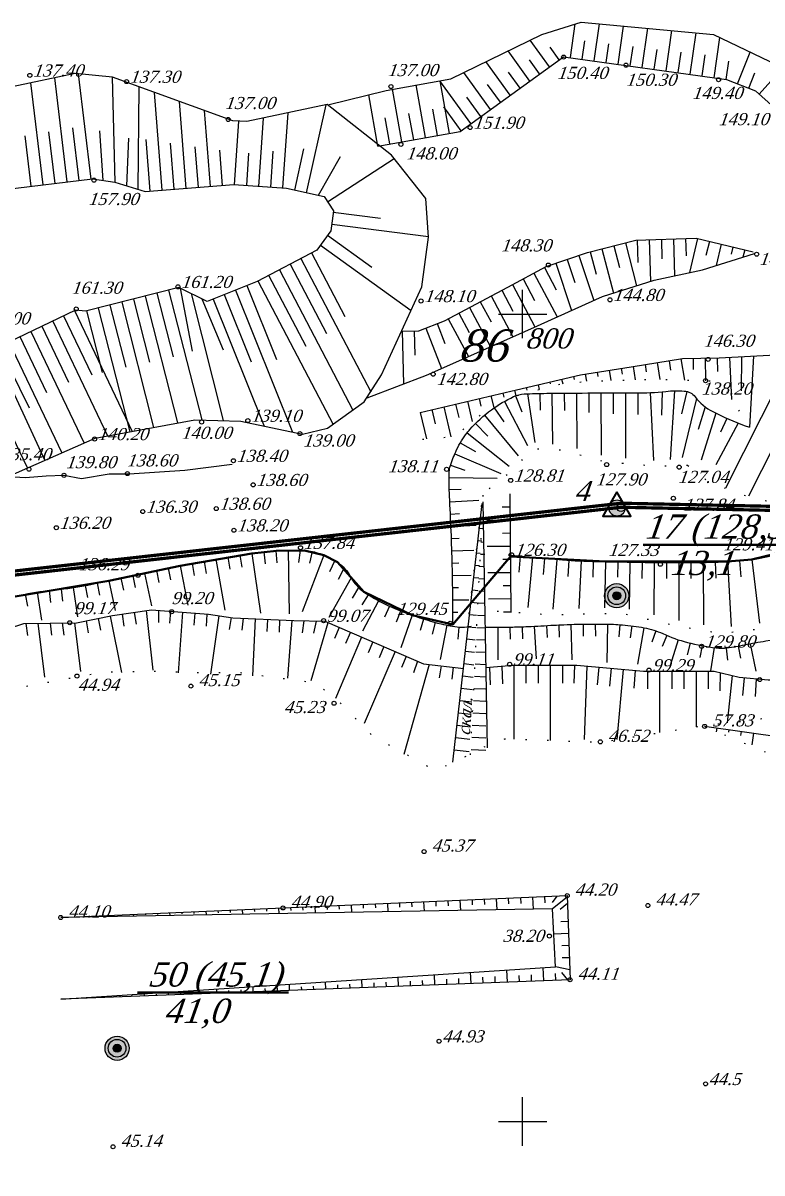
# Model space of a CAD drawing. Header units: millimetres. Extents: x 1400 to 4853, y -623 to 1865.
# Drawn here: x 2923.2 to 2978.2, y 1669.5 to 1754.9 of the extents above; entities that cross this region are included whole.
import ezdxf
from ezdxf.lldxf.tags import DXFTag

# ---------------------------------------------------------------- set-up
doc = ezdxf.new("R2010")
doc.units = ezdxf.units.MM
doc.linetypes.add('ADOT1', pattern=[1.6, 0.1, -1.5])
doc.linetypes.add('AHIDDEN2', pattern=[3, 1.5, -1.5])
for name, color, linetype in [('00_Північ', 7, 'Continuous'), ('00_Північ_відмітки', 7, 'Continuous'), ('01_Горизонт_30', 7, 'Continuous'), ('01_Горизонт_44', 7, 'Continuous'), ('0_Лицензия', 6, 'Continuous'), ('CONT-MNR', 7, 'Continuous'), ('Карьер', 7, 'Continuous'), ('кресты', 7, 'Continuous'), ('ПИКЕТЫ', 7, 'Continuous'), ('РАСТИТ', 7, 'Continuous'), ('Скважины', 7, 'Continuous')]:
    doc.layers.add(name, color=color, linetype=linetype)
doc.styles.add('universw', font='timesi.ttf', dxfattribs={"oblique": 10})
tags = doc.linetypes.add('New Line1', pattern=[1.5, 1, -0.5]).pattern_tags.tags
tags[6:7] = [DXFTag(74, 4), DXFTag(75, 0), DXFTag(340, '0'), DXFTag(46, 1.0), DXFTag(50, 0.0), DXFTag(44, 0.0), DXFTag(45, 0.0)]
tags[4:5] = [DXFTag(74, 4), DXFTag(75, 0), DXFTag(340, '0'), DXFTag(46, 1.0), DXFTag(50, 0.0), DXFTag(44, 0.0), DXFTag(45, 0.0)]

# ---------------------------------------------------------------- blocks, each defined once
blk = doc.blocks.new('372')
blk.add_circle((0, 0), 1)
blk = doc.blocks.new('368')
at = {"color": 0, "linetype": 'Continuous'}
blk.add_blockref('372', (0, 0), dxfattribs=at)
blk = doc.blocks.new('Licenzia')
at = {"linetype": 'New Line1', "lineweight": 25}
h = blk.add_hatch(color=6, dxfattribs=at)
h.dxf.hatch_style = 1
h.set_gradient(color1=(255, 0, 255), color2=(255, 0, 255), centered=1, tint=1, name='INVCYLINDER')
edge = h.paths.add_edge_path()
edge.add_arc((0, 0), 2, 0, 360)
at = {"color": 6, "linetype": 'Continuous', "lineweight": 40, "flags": 128}
blk.add_lwpolyline([(-0.08, 4.01), (-3.48, -1.99), (3.45, -1.99)], close=True, dxfattribs=at)
at = {"color": 10, "linetype": 'Continuous', "lineweight": 25}
blk.add_circle((0, 0), 2, dxfattribs=at)

msp = doc.modelspace()

# ---------------------------------------------------------------- hatches: boundary and pattern name
at = {"layer": 'Скважины', "linetype": 'Continuous'}
for color, points in [(0, [(2968.2544, 1712.3778, 1), (2966.4544, 1712.3778, 1)]), (7, [(2967.6544, 1712.3778, 1), (2967.0544, 1712.3778, 1)]), (1, [(2931.1195, 1678.7518, 1), (2929.3195, 1678.7518, 1)]), (1, [(2930.5195, 1678.7518, 1), (2929.9195, 1678.7518, 1)])]:
    msp.add_hatch(color=color, dxfattribs=at).paths.add_polyline_path(points)

# ---------------------------------------------------------------- linework, layer by layer
at = {"color": 6, "linetype": 'Continuous', "lineweight": 60, "flags": 128}
msp.add_lwpolyline([(3144.4144, 1622.5005, 0.24, 0.24, 0), (3032.8199, 1555.7907, 0.24, 0.24, 0), (3018.8744, 1523.7908, 0.24, 0.24, 0), (2987.3207, 1481.6199, 0.24, 0.24, 0), (2991.6614, 1385.4672, 0.24, 0.24, 0), (2843.9613, 1431.7361, 0.24, 0.24, 0), (2695.2589, 1447.0788, 0.24, 0.24, 0), (2711.2688, 1628.8933, 0.24, 0.24, 0), (2712.5497, 1675.7396, 0, 0, 0), (2806.1021, 1678.0284, 0.24, 0.24, 0), (2909.7376, 1712.7799, 0.24, 0.24, 0), (2967.6908, 1719.2535, 0.24, 0.24, 0), (3085.4663, 1716.8193, 0.24, 0.24, 0), (3121.1623, 1734.8067, 0.24, 0.24, 0), (3144.4153, 1734.688, 0.24, 0.24, 0)], format="xyseb", dxfattribs=at)
at = {"color": 1, "linetype": 'Continuous', "lineweight": 211, "const_width": 0.24, "flags": 128}
msp.add_lwpolyline([(2712.8418, 1675.4467), (2806.1546, 1677.7296), (2909.8027, 1712.4853), (2967.7044, 1718.9532), (3084.808, 1716.5431), (3133.365, 1615.9104), (3032.5835, 1555.9992), (3018.6133, 1523.9427), (2987.0162, 1481.7136), (2991.3424, 1385.8815), (2844.0222, 1432.0314), (2695.5837, 1447.3469), (2711.5685, 1628.8761)], close=True, dxfattribs=at)
at = {"color": 7, "linetype": 'Continuous', "lineweight": 50, "flags": 128}
msp.add_lwpolyline([(2922.4907, 1712.2889), (2929.6129, 1713.4932), (2934.9059, 1714.6052), (2940.2348, 1715.53), (2942.0551, 1715.7189), (2944.1541, 1715.7344), (2945.5851, 1715.3971), (2946.5938, 1714.864), (2947.5727, 1713.7781), (2948.5687, 1712.6591), (2952.1388, 1710.929), (2955.179, 1710.2503), (2959.4635, 1715.2919), (2966.5186, 1714.9148), (2975.5824, 1714.9193), (2977.3889, 1715.0719), (2979.1251, 1715.489)], dxfattribs=at)
at = {"layer": '00_Північ', "linetype": 'Continuous'}
for p, q in [((2963.9057, 1752.3655), (2964.2543, 1754.8687)), ((2965.6885, 1752.1173), (2966.0734, 1754.881)), ((2967.4713, 1751.869), (2967.8674, 1754.7136)), ((2969.2541, 1751.6207), (2969.6615, 1754.5461)), ((2962.355, 1751.6796), (2960.9179, 1753.6697)), ((2971.0369, 1751.3725), (2971.4555, 1754.3786)), ((2972.8197, 1751.1242), (2973.2496, 1754.2112)), ((2974.6025, 1750.8759), (2975.0182, 1753.8613)), ((2960.8957, 1750.6258), (2959.2759, 1752.869)), ((2976.3307, 1750.4221), (2977.2719, 1752.776)), ((2959.4364, 1749.5721), (2957.6339, 1752.0682)), ((2957.9771, 1748.5183), (2955.9919, 1751.2674)), ((2977.9352, 1749.6459), (2979.6901, 1751.6115)), ((2953.1474, 1746.4223), (2952.4486, 1750.3318)), ((2956.5178, 1747.4645), (2954.2178, 1750.6496)), ((2954.9193, 1746.739), (2954.2202, 1750.6501)), ((2949.6035, 1745.7888), (2948.9209, 1749.6076)), ((2951.3755, 1746.1056), (2950.6769, 1750.0135)), ((2966.2579, 1738.1547), (2967.112, 1734.8747)), ((2967.9999, 1738.6083), (2968.8318, 1735.4134)), ((2969.7734, 1738.842), (2969.8696, 1735.7385)), ((2971.5725, 1738.8977), (2971.6576, 1736.1543)), ((2973.3688, 1738.9263), (2972.7528, 1736.3938)), ((2975.1178, 1738.5009), (2974.7333, 1736.9201)), ((2964.5299, 1737.6547), (2965.6476, 1734.3268)), ((2976.8669, 1738.0755), (2976.7376, 1737.5442)), ((2962.8235, 1737.0816), (2963.998, 1733.5845)), ((2961.1863, 1736.3484), (2962.921, 1733.0998)), ((2959.5985, 1735.5005), (2961.2758, 1732.3595)), ((2958.0102, 1734.6536), (2959.6259, 1731.6222)), ((2956.4217, 1733.8069), (2957.978, 1730.8869)), ((2953.1713, 1732.274), (2954.3389, 1729.2632)), ((2954.8332, 1732.9603), (2956.3302, 1730.1517)), ((2951.4104, 1732.038), (2951.5016, 1728.1145))]:
    msp.add_line(p, q, dxfattribs=at)
at = {"layer": '00_Північ', "color": 250, "linetype": 'Continuous'}
for p, q in [((2964.7971, 1752.2414), (2964.9867, 1753.6031)), ((2963.0846, 1752.2065), (2962.4118, 1753.1383)), ((2966.5799, 1751.9931), (2966.7751, 1753.3952)), ((2968.3627, 1751.7449), (2968.5636, 1753.1873)), ((2970.1455, 1751.4966), (2970.352, 1752.9795)), ((2971.9283, 1751.2483), (2972.1404, 1752.7716)), ((2961.6254, 1751.1527), (2960.8611, 1752.211)), ((2973.7111, 1751.0001), (2973.9288, 1752.5637)), ((2975.4939, 1750.7518), (2975.6818, 1752.1015)), ((2960.1661, 1750.099), (2959.3105, 1751.2838)), ((2977.1664, 1750.088), (2977.6256, 1751.2363)), ((2958.7068, 1749.0452), (2957.7599, 1750.3565)), ((2957.2475, 1747.9914), (2956.2092, 1749.4292)), ((2954.0333, 1746.5807), (2953.6839, 1748.5358)), ((2955.7882, 1746.9376), (2954.5117, 1748.7053)), ((2950.4895, 1745.9472), (2950.1428, 1747.8867)), ((2952.2614, 1746.2639), (2951.9121, 1748.2183)), ((2967.1289, 1738.3815), (2967.5504, 1736.7628)), ((2968.8738, 1738.8141), (2968.9258, 1737.1366)), ((2970.673, 1738.8699), (2970.7181, 1737.4143)), ((2972.4721, 1738.9256), (2972.512, 1737.6377)), ((2974.2433, 1738.7136), (2973.9873, 1737.6608)), ((2975.9923, 1738.2882), (2975.8639, 1737.7602)), ((2963.6767, 1737.3681), (2964.2497, 1735.6619)), ((2965.387, 1737.9279), (2965.8203, 1736.2637)), ((2961.9802, 1736.7723), (2962.8619, 1735.1211)), ((2960.3924, 1735.9244), (2961.2454, 1734.327)), ((2958.8044, 1735.0769), (2959.6271, 1733.5334)), ((2957.2159, 1734.2303), (2958.0089, 1732.7424)), ((2955.6275, 1733.3836), (2956.3908, 1731.9515)), ((2954.0104, 1732.5995), (2954.5861, 1731.1149)), ((2952.3102, 1732.0589), (2952.3521, 1730.2555))]:
    msp.add_line(p, q, dxfattribs=at)
at = {"layer": '00_Північ', "linetype": 'Continuous', "flags": 128}
for points in [[(2945.8825, 1748.8485), (2950.2085, 1749.9293), (2955.0212, 1750.794), (2961.7806, 1754.0905), (2964.7007, 1755.0092), (2974.5424, 1754.0905), (2981.6719, 1750.6572), (2989.6397, 1745.6156), (2995.075, 1741.5562), (2996.4356, 1740.121), (2998.4009, 1737.1372), (2998.93, 1736.4573), (2999.6854, 1735.8587), (3014.4127, 1728.8189)], [(2945.8825, 1748.8485), (2950.2085, 1749.9293), (2955.0212, 1750.794), (2961.7806, 1754.0905), (2964.7007, 1755.0092), (2974.5424, 1754.0905), (2981.6719, 1750.6572), (2989.6397, 1745.6156), (2995.075, 1741.5562), (2996.4356, 1740.121), (2998.4009, 1737.1372), (2998.93, 1736.4573), (2999.6854, 1735.8587), (3014.4127, 1728.8189)], [(2949.6035, 1745.7888), (2955.7086, 1746.8801), (2963.402, 1752.4357), (2975.5128, 1750.7492), (2977.662, 1749.8898), (2980.9601, 1746.9454), (2984.434, 1744.6602), (2986.0565, 1743.5424), (2989.7576, 1741.1285), (2993.1859, 1739.1039), (2994.939, 1736.3397), (2994.939, 1735.1716), (2998.5427, 1733.4941), (3001.5899, 1732.7546), (3005.1595, 1731.7105), (3010.1655, 1730.1009), (3014.6772, 1728.8092)], [(2949.6035, 1745.7888), (2955.7086, 1746.8801), (2963.402, 1752.4357), (2975.5128, 1750.7492), (2977.662, 1749.8898), (2980.9601, 1746.9454), (2984.434, 1744.6602), (2986.0565, 1743.5424), (2989.7576, 1741.1285), (2993.1859, 1739.1039), (2994.939, 1736.3397), (2994.939, 1735.1716), (2998.5427, 1733.4941), (3001.5899, 1732.7546), (3005.1595, 1731.7105), (3010.1655, 1730.1009), (3014.6772, 1728.8092)], [(2922.1177, 1721.2309), (2928.5768, 1724.0789), (2936.0045, 1725.4619), (2939.4129, 1725.3607), (2944.0025, 1724.3827), (2945.8586, 1724.8211), (2948.5921, 1726.7772), (2949.8615, 1728.7961), (2952.8718, 1735.3218), (2953.3715, 1739.0143), (2953.1535, 1741.901), (2950.6183, 1745.116), (2945.84, 1748.8819), (2939.8568, 1747.6108), (2938.8119, 1747.6706), (2929.8678, 1750.9163), (2927.0925, 1751.1863), (2922.408, 1750.189)], [(2921.8846, 1742.5756), (2928.3867, 1743.3543), (2930.0525, 1743.1127), (2932.3094, 1742.4145), (2938.8882, 1742.9262), (2942.8179, 1742.6591), (2945.5981, 1742.0446), (2946.2932, 1740.976), (2946.106, 1739.5066), (2945.0635, 1738.064), (2940.6259, 1735.7397), (2936.91, 1734.2436), (2934.7982, 1735.2855), (2927.8823, 1733.5221), (2927.125, 1733.5978), (2921.4833, 1730.9111)], [(2951.4104, 1732.038), (2952.6362, 1732.0665), (2954.546, 1732.8072), (2959.2494, 1735.3141), (2962.1117, 1736.8426), (2965.1927, 1737.8773), (2968.7789, 1738.8111), (2973.2701, 1738.9504), (2977.4988, 1737.9218)], [(2951.4104, 1732.038), (2952.6362, 1732.0665), (2954.546, 1732.8072), (2959.2494, 1735.3141), (2962.1117, 1736.8426), (2965.1927, 1737.8773), (2968.7789, 1738.8111), (2973.2701, 1738.9504), (2977.4988, 1737.9218)], [(2948.7965, 1727.0913), (2953.2268, 1728.767), (2960.9754, 1732.2243), (2966.3002, 1734.6205), (2970.1337, 1735.8212), (2973.7274, 1736.6068), (2977.6019, 1737.8134)], [(2948.7965, 1727.0913), (2953.2268, 1728.767), (2960.9754, 1732.2243), (2966.3002, 1734.6205), (2970.1337, 1735.8212), (2973.7274, 1736.6068), (2977.6019, 1737.8134)], [(2922.1177, 1721.2309), (2923.4138, 1721.1738), (2924.9576, 1721.2881), (2926.2536, 1721.3452), (2927.5688, 1721.0976), (2929.64, 1721.4282), (2931.1192, 1721.4282), (2935.2525, 1721.7066), (2938.7619, 1722.1592)]]:
    msp.add_lwpolyline(points, dxfattribs=at)
at = {"layer": '00_Північ_відмітки', "color": 7, "linetype": 'Continuous'}
for centre in [(2963.4083, 1752.4047), (2968.04, 1751.8053), (2923.7319, 1751.0445), (2930.9218, 1750.5826), (2950.5732, 1750.2143), (2974.9214, 1750.7224), (2938.478, 1747.7681), (2956.4583, 1747.169), (2951.3116, 1745.9153), (2928.4981, 1743.2607), (2977.7545, 1737.7576), (2962.277, 1736.9492), (2934.7386, 1735.3322), (2952.8094, 1734.2811), (2966.8499, 1734.3671), (2927.1795, 1733.6929), (2974.1474, 1729.9418), (2953.7097, 1728.845), (2936.4998, 1725.2884), (2939.9339, 1725.3908), (2943.8032, 1724.4247), (2928.5456, 1724.027), (2923.664, 1721.7822), (2938.8647, 1722.4118), (2926.2676, 1721.3268), (2930.9865, 1721.4569), (2940.331, 1720.62), (2932.1269, 1718.6344), (2937.5858, 1718.8543), (2925.7009, 1717.4357), (2938.8968, 1717.243)]:
    msp.add_circle(centre, 0.15, dxfattribs=at)
at = {"layer": '01_Горизонт_30', "color": 250, "linetype": 'Continuous'}
for p, q in [((2948.5061, 1689.4392), (2948.5185, 1689.1525)), ((2949.4053, 1689.478), (2949.4181, 1689.1798)), ((2951.2036, 1689.5557), (2951.2174, 1689.2345)), ((2952.1027, 1689.5945), (2952.1171, 1689.2619)), ((2953.9011, 1689.6721), (2953.9164, 1689.3166)), ((2954.8002, 1689.711), (2954.8161, 1689.3439)), ((2956.5986, 1689.7886), (2956.6154, 1689.3986)), ((2957.4977, 1689.8274), (2957.5151, 1689.426)), ((2959.296, 1689.9051), (2959.3144, 1689.4807)), ((2960.1952, 1689.9439), (2960.214, 1689.5081)), ((2961.9935, 1690.0215), (2962.0133, 1689.5628)), ((2962.8927, 1690.0604), (2962.566, 1689.5822)), ((2963.6932, 1689.5122), (2963.1496, 1689.0572)), ((2929.6237, 1688.6239), (2929.6257, 1688.5781)), ((2930.5228, 1688.6628), (2930.5253, 1688.6054)), ((2932.3212, 1688.7404), (2932.3246, 1688.6601)), ((2933.2203, 1688.7792), (2933.2243, 1688.6875)), ((2935.0187, 1688.8569), (2935.0236, 1688.7422)), ((2935.9178, 1688.8957), (2935.9233, 1688.7695)), ((2937.7161, 1688.9733), (2937.7226, 1688.8242)), ((2938.6153, 1689.0122), (2938.6222, 1688.8516)), ((2940.4136, 1689.0898), (2940.4216, 1688.9063)), ((2941.3128, 1689.1286), (2941.3212, 1688.9336)), ((2943.1111, 1689.2063), (2943.1205, 1688.9884)), ((2944.0103, 1689.2451), (2944.0202, 1689.0157)), ((2945.8086, 1689.3227), (2945.8195, 1689.0704)), ((2946.7078, 1689.3616), (2946.7192, 1689.0978)), ((2926.9262, 1688.5075), (2926.9267, 1688.496)), ((2927.8254, 1688.5463), (2927.8264, 1688.5233)), ((2963.7384, 1688.1767), (2963.1876, 1688.158)), ((2963.7993, 1686.3777), (2963.2637, 1686.3596)), ((2963.8297, 1685.4782), (2963.3018, 1685.4603)), ((2963.7233, 1683.835), (2963.2707, 1684.382)), ((2946.6356, 1683.1862), (2946.6249, 1683.4693)), ((2947.535, 1683.2204), (2947.5238, 1683.5158)), ((2949.3337, 1683.2887), (2949.3215, 1683.6088)), ((2950.233, 1683.3228), (2950.2204, 1683.6554)), ((2952.0317, 1683.3911), (2952.0182, 1683.7484)), ((2952.9311, 1683.4252), (2952.9171, 1683.7949)), ((2954.7298, 1683.4935), (2954.7148, 1683.8879)), ((2955.6291, 1683.5277), (2955.6137, 1683.9344)), ((2957.4278, 1683.596), (2957.4115, 1684.0274)), ((2958.3272, 1683.6301), (2958.3104, 1684.0739)), ((2960.1259, 1683.6984), (2960.1081, 1684.1669)), ((2961.0253, 1683.7325), (2961.007, 1684.2134)), ((2962.824, 1683.8008), (2962.8048, 1684.3064)), ((2930.4473, 1682.5716), (2930.445, 1682.6322)), ((2931.3466, 1682.6058), (2931.3439, 1682.6787)), ((2933.1453, 1682.6741), (2933.1416, 1682.7717)), ((2934.0447, 1682.7082), (2934.0405, 1682.8182)), ((2935.8434, 1682.7765), (2935.8383, 1682.9113)), ((2936.7428, 1682.8106), (2936.7372, 1682.9578)), ((2938.5415, 1682.8789), (2938.5349, 1683.0508)), ((2939.4408, 1682.9131), (2939.4338, 1683.0973)), ((2941.2395, 1682.9814), (2941.2316, 1683.1903)), ((2942.1389, 1683.0155), (2942.1305, 1683.2368)), ((2943.9376, 1683.0838), (2943.9282, 1683.3298)), ((2944.8369, 1683.1179), (2944.8271, 1683.3763)), ((2927.7492, 1682.4692), (2927.7483, 1682.4927)), ((2928.6486, 1682.5034), (2928.6472, 1682.5392))]:
    msp.add_line(p, q, dxfattribs=at)
at = {"layer": '01_Горизонт_30', "linetype": 'Continuous'}
for p, q in [((2950.3044, 1689.5168), (2950.3312, 1688.8975)), ((2953.0019, 1689.6333), (2953.0316, 1688.9451)), ((2955.6994, 1689.7498), (2955.7321, 1688.9928)), ((2958.3969, 1689.8663), (2958.4325, 1689.0405)), ((2961.0944, 1689.9827), (2961.133, 1689.0881)), ((2963.6775, 1689.9756), (2962.5874, 1689.1138)), ((2928.7245, 1688.5851), (2928.7275, 1688.5163)), ((2931.422, 1688.7016), (2931.428, 1688.5639)), ((2934.1195, 1688.818), (2934.1284, 1688.6116)), ((2936.817, 1688.9345), (2936.8289, 1688.6592)), ((2939.5145, 1689.051), (2939.5293, 1688.7069)), ((2942.212, 1689.1674), (2942.2298, 1688.7545)), ((2944.9094, 1689.2839), (2944.9302, 1688.8022)), ((2947.6069, 1689.4004), (2947.6307, 1688.8498)), ((2926.027, 1688.4686), (2926.027, 1688.4686)), ((2963.7688, 1687.2772), (2962.6825, 1687.2404)), ((2956.5285, 1683.5618), (2956.4967, 1684.4)), ((2959.2266, 1683.6642), (2959.1919, 1684.5766)), ((2961.9246, 1683.7667), (2961.8872, 1684.7532)), ((2963.8602, 1684.5787), (2962.8058, 1684.8134)), ((2943.0382, 1683.0497), (2943.0205, 1683.517)), ((2945.7363, 1683.1521), (2945.7157, 1683.6936)), ((2948.4343, 1683.2545), (2948.411, 1683.8702)), ((2951.1324, 1683.357), (2951.1062, 1684.0468)), ((2953.8304, 1683.4594), (2953.8014, 1684.2234)), ((2929.5479, 1682.5375), (2929.5443, 1682.6339)), ((2932.246, 1682.6399), (2932.2395, 1682.8105)), ((2934.944, 1682.7424), (2934.9348, 1682.9871)), ((2937.6421, 1682.8448), (2937.63, 1683.1637)), ((2940.3402, 1682.9472), (2940.3252, 1683.3403)), ((2926.8499, 1682.4351), (2926.849, 1682.4573))]:
    msp.add_line(p, q, dxfattribs=at)
at = {"layer": '01_Горизонт_30', "linetype": 'Continuous', "flags": 128}
for points in [[(2926.027, 1688.4686), (2963.6734, 1690.0941), (2963.8852, 1683.8411), (2926.0398, 1682.4043)], [(2926.0398, 1682.4043), (2962.8058, 1684.8134), (2962.5874, 1689.1138), (2926.027, 1688.4686)]]:
    msp.add_lwpolyline(points, dxfattribs=at)
at = {"layer": '01_Горизонт_30', "color": 7, "linetype": 'Continuous'}
msp.add_circle((2962.346, 1687.0919), 0.15, dxfattribs=at)
at = {"layer": '01_Горизонт_44', "color": 0, "linetype": 'Continuous'}
for p, q in [((2974.792, 1702.5424), (2974.7542, 1702.2751)), ((2975.6978, 1702.4142), (2975.6728, 1702.2379)), ((2976.6035, 1702.2859), (2976.5619, 1701.992)), ((2977.5092, 1702.1577), (2977.3872, 1701.2962))]:
    msp.add_line(p, q, dxfattribs=at)
at = {"layer": '01_Горизонт_44', "color": 0, "linetype": 'ADOT1', "flags": 128}
msp.add_lwpolyline([(2973.8823, 1702.677), (2979.6847, 1700.2231), (2984.4036, 1697.8414), (2988.0949, 1693.4022), (2993.1319, 1686.5344), (3004.551, 1670.5064)], dxfattribs=at)
at = {"layer": '01_Горизонт_44', "color": 0, "linetype": 'Continuous', "flags": 128}
msp.add_lwpolyline([(3005.9563, 1672.1727), (2996.8379, 1685.2434), (2995.6573, 1687.0557), (2987.9087, 1698.0799), (2986.5802, 1699.4014), (2983.9559, 1700.6765), (2979.8147, 1701.8313), (2973.8863, 1702.6707)], dxfattribs=at)
at = {"layer": '01_Горизонт_44', "color": 7, "linetype": 'Continuous'}
for centre in [(2973.8863, 1702.6707), (2953.0363, 1693.3677), (2963.6734, 1690.0941), (2969.6683, 1689.3627), (2926.027, 1688.4686), (2942.5512, 1689.1821), (2963.8852, 1683.8411), (2954.1482, 1679.2765), (2973.9565, 1676.1072), (2929.9183, 1671.4317)]:
    msp.add_circle(centre, 0.15, dxfattribs=at)
at = {"layer": 'CONT-MNR', "linetype": 'Continuous'}
for p, q in [((2928.2962, 1743.3435), (2927.3601, 1751.1603)), ((2924.7217, 1742.9154), (2923.8148, 1750.4885)), ((2926.509, 1743.1294), (2925.5826, 1750.8648)), ((2930.077, 1743.1051), (2929.8678, 1750.9163)), ((2931.7966, 1742.5732), (2931.8471, 1750.198)), ((2933.5688, 1742.5125), (2933.0037, 1749.7783)), ((2935.3634, 1742.6521), (2934.8616, 1749.1041)), ((2937.158, 1742.7916), (2936.7194, 1748.4299)), ((2944.3077, 1742.3298), (2945.7517, 1748.8631)), ((2938.9526, 1742.9218), (2939.2736, 1747.6442)), ((2940.7484, 1742.7998), (2941.0934, 1747.8735)), ((2942.5443, 1742.6777), (2942.924, 1748.2624)), ((2945.859, 1741.6435), (2950.8148, 1744.8668)), ((2946.1664, 1739.9803), (2953.3678, 1739.0632)), ((2945.3314, 1738.4348), (2952.0635, 1733.5696)), ((2943.8742, 1737.4411), (2949.0653, 1727.5299)), ((2942.2797, 1736.6059), (2947.7451, 1726.1711)), ((2940.6851, 1735.7708), (2946.2671, 1725.1134)), ((2934.0496, 1735.0947), (2936.5097, 1725.4469)), ((2935.7196, 1734.8309), (2938.099, 1725.3997)), ((2939.0182, 1735.0924), (2943.2671, 1724.5394)), ((2930.5612, 1734.2052), (2932.9363, 1724.8906)), ((2932.3054, 1734.6499), (2934.7097, 1725.2208)), ((2937.3484, 1734.4201), (2941.1446, 1724.9917)), ((2927.0579, 1733.5658), (2931.3315, 1724.5918)), ((2928.817, 1733.7604), (2931.1629, 1724.5604)), ((2925.4328, 1732.7919), (2929.5002, 1724.2508)), ((2923.8077, 1732.018), (2927.7599, 1723.7187)), ((2922.1825, 1731.2441), (2926.1122, 1722.9922)), ((2921.386, 1729.8902), (2924.8352, 1722.4292)), ((2920.2242, 1728.7892), (2923.5543, 1721.8644))]:
    msp.add_line(p, q, dxfattribs=at)
at = {"layer": 'CONT-MNR', "color": 250, "linetype": 'Continuous'}
for p, q in [((2925.6154, 1743.0224), (2925.157, 1746.8496)), ((2927.4026, 1743.2365), (2926.9345, 1747.1447)), ((2929.1872, 1743.2382), (2928.945, 1746.9199)), ((2923.8281, 1742.8084), (2923.3795, 1746.5544)), ((2930.9368, 1742.8391), (2931.098, 1746.3695)), ((2932.6715, 1742.4427), (2932.3731, 1746.2791)), ((2934.4661, 1742.5823), (2934.1994, 1746.0118)), ((2936.2607, 1742.7219), (2936.0256, 1745.7444)), ((2938.0553, 1742.8614), (2937.8518, 1745.4771)), ((2939.8505, 1742.8608), (2940.0143, 1745.2699)), ((2941.6464, 1742.7387), (2941.8275, 1745.4033)), ((2943.4289, 1742.524), (2944.1067, 1745.5908)), ((2945.1865, 1742.1356), (2946.8166, 1745.0159)), ((2946.2801, 1740.8731), (2949.7893, 1740.4262)), ((2945.8586, 1739.1642), (2949.1531, 1736.7833)), ((2944.6714, 1737.8586), (2947.1455, 1733.135)), ((2943.0769, 1737.0235), (2945.7805, 1731.8617)), ((2941.4824, 1736.1883), (2944.2442, 1730.9153)), ((2933.1775, 1734.8723), (2934.387, 1730.1291)), ((2934.9125, 1735.2291), (2935.8072, 1730.5568)), ((2938.1833, 1734.7563), (2940.1946, 1729.7609)), ((2939.8531, 1735.4286), (2942.0638, 1729.9377)), ((2929.6891, 1733.9828), (2930.8694, 1729.3542)), ((2931.4333, 1734.4276), (2932.6282, 1729.7416)), ((2936.5267, 1734.4327), (2938.0987, 1730.6475)), ((2926.2454, 1733.1789), (2928.3306, 1728.8001)), ((2927.945, 1733.5381), (2929.1106, 1728.9667)), ((2924.6202, 1732.405), (2926.6024, 1728.2427)), ((2922.9951, 1731.6311), (2924.9656, 1727.4933)), ((2921.4714, 1730.7862), (2923.6782, 1726.3391))]:
    msp.add_line(p, q, dxfattribs=at)
at = {"layer": 'Карьер', "linetype": 'Continuous'}
for p, q in [((2970.3518, 1729.7003), (2970.5484, 1728.4585)), ((2972.1296, 1729.9817), (2972.3796, 1728.4025)), ((2973.9279, 1730.0295), (2973.9562, 1728.3543)), ((2975.7267, 1730.0874), (2975.8927, 1726.973)), ((2977.5241, 1730.1832), (2977.2295, 1724.8984)), ((2965.0182, 1728.856), (2965.1037, 1728.3155)), ((2966.7961, 1729.1374), (2966.9162, 1728.3783)), ((2968.5739, 1729.4188), (2968.7299, 1728.4336)), ((2961.5083, 1728.0594), (2961.5921, 1727.7024)), ((2963.2607, 1728.4706), (2963.3439, 1728.1163)), ((2979.4149, 1728.2757), (2975.4275, 1720.3617)), ((2958.0035, 1727.237), (2958.2103, 1726.3559)), ((2959.7559, 1727.6482), (2959.856, 1727.2219)), ((2981.0224, 1727.4658), (2977.1503, 1719.7807)), ((2954.4987, 1726.4147), (2955.0203, 1724.1918)), ((2956.2511, 1726.8258), (2956.6035, 1725.324)), ((2952.7463, 1726.0035), (2953.2085, 1724.0337)), ((2937.5674, 1715.0848), (2938.219, 1711.3178)), ((2938.4558, 1715.2374), (2938.6071, 1714.3502)), ((2939.3446, 1715.3878), (2939.4938, 1714.5003)), ((2940.2348, 1715.53), (2940.8705, 1711.0823)), ((2941.1293, 1715.6406), (2941.2227, 1714.7455)), ((2942.0275, 1715.7171), (2942.0868, 1714.819)), ((2942.9281, 1715.7546), (2943.0084, 1711.0367)), ((2943.8294, 1715.7478), (2943.7077, 1714.851)), ((2945.5851, 1715.3971), (2943.9814, 1711.1946)), ((2944.7258, 1715.6644), (2944.5216, 1714.7872)), ((2933.1383, 1714.2503), (2933.3218, 1713.3692)), ((2934.0215, 1714.431), (2934.1987, 1713.5486)), ((2934.9059, 1714.6052), (2935.4704, 1711.6791)), ((2935.7919, 1714.7717), (2935.9538, 1713.8864)), ((2936.6793, 1714.93), (2936.8348, 1714.0436)), ((2946.3895, 1714.9921), (2946.0132, 1714.1672)), ((2947.0999, 1714.4422), (2946.644, 1713.5804)), ((2929.6129, 1713.4932), (2930.0711, 1711.2913)), ((2930.4949, 1713.6793), (2930.6833, 1712.7993)), ((2931.3759, 1713.8705), (2931.5692, 1712.9915)), ((2932.2564, 1714.0634), (2932.782, 1711.6268)), ((2947.612, 1713.7044), (2945.9657, 1710.7508)), ((2924.2733, 1712.6543), (2924.5959, 1710.5723)), ((2925.1666, 1712.7752), (2925.2701, 1711.8812)), ((2926.0631, 1712.8689), (2926.1635, 1711.9745)), ((2926.9569, 1712.9862), (2927.2843, 1710.8072)), ((2927.8456, 1713.1367), (2928.0125, 1712.2523)), ((2928.7298, 1713.3121), (2928.9081, 1712.4299)), ((2948.1579, 1712.9913), (2947.7001, 1712.1914)), ((2923.3854, 1712.4993), (2923.5572, 1711.6158)), ((2948.8806, 1712.4556), (2948.3999, 1711.6947)), ((2949.6589, 1712.0011), (2948.4523, 1709.7578)), ((2950.4665, 1711.601), (2950.0902, 1710.7834)), ((2951.2944, 1711.2444), (2950.9588, 1710.4093)), ((2952.1388, 1710.929), (2951.3004, 1708.5031)), ((2952.9959, 1710.6499), (2952.7321, 1709.7894)), ((2953.8621, 1710.4007), (2953.6283, 1709.5316)), ((2954.7379, 1710.1877), (2954.2219, 1707.6368)), ((2955.6285, 1710.0507), (2955.5337, 1709.1557))]:
    msp.add_line(p, q, dxfattribs=at)
at = {"layer": 'Карьер', "color": 250, "linetype": 'Continuous'}
for p, q in [((2971.2407, 1729.841), (2971.3524, 1729.1357)), ((2973.028, 1730.0143), (2973.0418, 1729.1981)), ((2974.8277, 1730.0447), (2974.8447, 1729.0406)), ((2976.6254, 1730.1353), (2976.5942, 1727.5933)), ((2965.9071, 1728.9967), (2965.9583, 1728.6737)), ((2967.685, 1729.2781), (2967.754, 1728.842)), ((2969.4629, 1729.5596), (2969.5498, 1729.0104)), ((2962.3845, 1728.265), (2962.4163, 1728.1296)), ((2964.1369, 1728.6762), (2964.1907, 1728.4472)), ((2958.8797, 1727.4426), (2958.9539, 1727.1264)), ((2960.6321, 1727.8538), (2960.679, 1727.6542)), ((2953.6225, 1726.2091), (2953.8684, 1725.1609)), ((2955.3749, 1726.6203), (2955.6074, 1725.6295)), ((2957.1273, 1727.0314), (2957.2599, 1726.4665))]:
    msp.add_line(p, q, dxfattribs=at)
at = {"layer": 'Карьер', "color": 7, "linetype": 'Continuous'}
for p, q in [((2959.8254, 1727.2371), (2960.2933, 1726.0498)), ((2960.7189, 1727.3827), (2961.2592, 1723.7644)), ((2961.6294, 1727.4101), (2961.6576, 1726.1659)), ((2962.5402, 1727.4249), (2962.5879, 1723.6393)), ((2963.4511, 1727.4348), (2963.4629, 1726.1449)), ((2964.362, 1727.4415), (2964.3854, 1723.3106)), ((2965.2729, 1727.4451), (2965.2761, 1726.0056)), ((2966.1838, 1727.4459), (2966.1849, 1722.821)), ((2967.0948, 1727.4457), (2967.0938, 1725.8922)), ((2968.0057, 1727.4454), (2968.0059, 1722.6068)), ((2968.9166, 1727.4467), (2968.932, 1725.8433)), ((2969.8271, 1727.4744), (2970.0864, 1722.421)), ((2970.7356, 1727.54), (2970.6931, 1725.7851)), ((2971.6437, 1727.6082), (2971.3289, 1722.51)), ((2972.552, 1727.5653), (2972.1628, 1725.8981)), ((2973.2724, 1727.0438), (2972.2231, 1722.6489)), ((2958.244, 1726.3375), (2958.9611, 1725.2934)), ((2959.0152, 1726.8218), (2960.733, 1723.5366)), ((2973.9286, 1726.4149), (2973.4152, 1724.7331)), ((2957.5172, 1725.789), (2960.0212, 1722.7784)), ((2974.7101, 1725.95), (2973.6338, 1722.4505)), ((2975.5334, 1725.5603), (2975.0704, 1724.5255)), ((2956.2376, 1724.4963), (2959.3625, 1722.0192)), ((2956.8456, 1725.174), (2957.7816, 1724.2451)), ((2976.3726, 1725.2062), (2974.7244, 1722.0981)), ((2955.7253, 1723.744), (2956.8505, 1723.0916)), ((2955.3235, 1722.9272), (2958.7419, 1721.4669)), ((2954.9992, 1722.0762), (2956.0707, 1721.7155)), ((2954.8953, 1721.1762), (2958.4732, 1721.1271)), ((2954.9034, 1720.2654), (2955.8029, 1720.2936)), ((2954.9476, 1719.3555), (2957.0957, 1719.4698)), ((2959.4307, 1718.9671), (2958.8436, 1718.9636)), ((2954.9935, 1718.4458), (2955.6636, 1718.4778)), ((2959.4365, 1717.9923), (2957.691, 1717.9819)), ((2955.0345, 1717.5358), (2956.9119, 1717.6152)), ((2959.4423, 1717.0175), (2958.8658, 1717.014)), ((2955.0705, 1716.6255), (2955.6535, 1716.6471)), ((2959.4481, 1716.0427), (2957.7342, 1716.0324)), ((2955.1016, 1715.7151), (2956.7268, 1715.7663)), ((2960.1883, 1715.326), (2960.0652, 1714.1323)), ((2961.0905, 1715.2365), (2960.7362, 1711.5098)), ((2961.9933, 1715.1543), (2961.8893, 1713.9589)), ((2962.8968, 1715.0794), (2962.6058, 1711.3912)), ((2977.3889, 1715.0719), (2977.974, 1710.3402)), ((2955.1278, 1714.8046), (2955.6298, 1714.8177)), ((2959.4539, 1715.0679), (2958.8879, 1715.0645)), ((2963.8009, 1715.0133), (2963.7238, 1713.8158)), ((2964.7061, 1714.9639), (2964.549, 1711.4352)), ((2965.6122, 1714.9326), (2965.5833, 1713.764)), ((2966.5186, 1714.9148), (2966.4544, 1711.4778)), ((2967.425, 1714.898), (2967.4038, 1713.7519)), ((2968.3314, 1714.8813), (2968.2672, 1711.3833)), ((2969.2378, 1714.8647), (2969.216, 1713.6649)), ((2970.1443, 1714.8526), (2970.119, 1710.954)), ((2971.0508, 1714.8512), (2971.0514, 1713.6512)), ((2971.9574, 1714.8521), (2971.9639, 1710.5326)), ((2972.864, 1714.8539), (2972.867, 1713.6539)), ((2973.7705, 1714.8574), (2973.8146, 1710.2275)), ((2974.6769, 1714.8772), (2974.7178, 1713.6779)), ((2975.5824, 1714.9193), (2975.8662, 1710.0966)), ((2976.4867, 1714.9837), (2976.5867, 1713.7878)), ((2955.1484, 1713.8939), (2956.54, 1713.9199)), ((2959.4598, 1714.0931), (2957.7775, 1714.083)), ((2955.1618, 1712.9831), (2955.5897, 1712.9876)), ((2959.4656, 1713.1183), (2958.9101, 1713.115)), ((2955.1701, 1712.0722), (2956.3516, 1712.0813)), ((2959.4714, 1712.1435), (2957.8207, 1712.1336)), ((2955.1759, 1711.1613), (2955.5364, 1711.163)), ((2959.4772, 1711.1687), (2958.9322, 1711.1654))]:
    msp.add_line(p, q, dxfattribs=at)
at = {"layer": 'Карьер', "color": 32, "linetype": 'Continuous'}
for p, q in [((2957.1558, 1717.3993), (2957.424, 1717.3688)), ((2957.0517, 1716.4844), (2957.32, 1716.4539)), ((2957.2653, 1716.381), (2957.4485, 1716.3624)), ((2956.9476, 1715.5696), (2957.2159, 1715.5391)), ((2957.2222, 1715.4737), (2957.5442, 1715.4584)), ((2956.8436, 1714.6548), (2957.1447, 1714.6206)), ((2957.1083, 1714.5734), (2957.4792, 1714.5558)), ((2956.7395, 1713.74), (2957.0933, 1713.6997)), ((2957.0935, 1713.6519), (2957.5133, 1713.632)), ((2956.6354, 1712.8252), (2957.0419, 1712.7789)), ((2957.0929, 1712.7517), (2957.5615, 1712.7294)), ((2956.5314, 1711.9104), (2956.9905, 1711.8581)), ((2957.0498, 1711.8443), (2957.5672, 1711.8198)), ((2956.4273, 1710.9955), (2956.9392, 1710.9373)), ((2957.0067, 1710.937), (2957.5729, 1710.9101)), ((2956.3233, 1710.0807), (2956.8878, 1710.0165)), ((2956.9635, 1710.0297), (2957.5787, 1710.0005)), ((2956.2192, 1709.1659), (2956.8364, 1709.0957)), ((2956.9204, 1709.1224), (2957.5844, 1709.0908)), ((2956.1151, 1708.2511), (2956.785, 1708.1749)), ((2956.8773, 1708.215), (2957.5901, 1708.1812)), ((2956.0111, 1707.3363), (2956.7336, 1707.2541)), ((2956.8342, 1707.3077), (2957.5959, 1707.2715)), ((2955.907, 1706.4214), (2956.6822, 1706.3333)), ((2956.7911, 1706.4004), (2957.6016, 1706.3619)), ((2955.8029, 1705.5066), (2956.6309, 1705.4124)), ((2956.748, 1705.4931), (2957.6073, 1705.4522)), ((2955.6989, 1704.5918), (2956.5795, 1704.4916)), ((2956.7049, 1704.5857), (2957.6131, 1704.5426)), ((2955.5948, 1703.677), (2956.5281, 1703.5708)), ((2956.6618, 1703.6784), (2957.6188, 1703.6329)), ((2955.4907, 1702.7622), (2956.4767, 1702.65)), ((2956.6187, 1702.7711), (2957.6245, 1702.7233)), ((2955.3867, 1701.8474), (2956.4253, 1701.7292)), ((2956.5756, 1701.8637), (2957.6303, 1701.8136)), ((2955.2826, 1700.9325), (2956.374, 1700.8084)), ((2956.5325, 1700.9564), (2957.636, 1700.904))]:
    msp.add_line(p, q, dxfattribs=at)
at = {"layer": 'Карьер', "color": 0, "linetype": 'Continuous'}
for p, q in [((2929.7052, 1710.8714), (2930.5448, 1706.6691)), ((2930.5985, 1711.0125), (2930.7302, 1710.1222)), ((2931.4932, 1711.1449), (2931.625, 1710.2546)), ((2932.388, 1711.2773), (2932.8626, 1706.8564)), ((2933.2869, 1711.2944), (2933.3006, 1710.3908)), ((2934.1888, 1711.226), (2934.1207, 1710.3286)), ((2935.0907, 1711.1576), (2934.7494, 1706.6593)), ((2935.9926, 1711.0892), (2935.9246, 1710.1917)), ((2936.8946, 1711.0207), (2936.8265, 1710.1233)), ((2937.7903, 1710.8967), (2937.1531, 1706.5592)), ((2923.4235, 1710.319), (2923.57, 1709.4209)), ((2924.328, 1710.3314), (2924.8269, 1706.3168)), ((2925.2324, 1710.3438), (2925.3501, 1709.4453)), ((2926.1368, 1710.3561), (2926.2514, 1709.4576)), ((2927.0412, 1710.3685), (2927.4909, 1706.7433)), ((2927.9313, 1710.517), (2928.0709, 1709.6271)), ((2928.8182, 1710.6942), (2928.9946, 1709.8116)), ((2938.6852, 1710.7652), (2938.5544, 1709.8747)), ((2939.5874, 1710.709), (2939.4883, 1709.8127)), ((2940.4909, 1710.6662), (2940.29, 1706.4187)), ((2941.3944, 1710.6235), (2941.3519, 1709.7245)), ((2942.2979, 1710.5808), (2942.2554, 1709.6818)), ((2943.2014, 1710.5381), (2942.8928, 1706.2468)), ((2944.1056, 1710.5136), (2943.9743, 1709.6164)), ((2945.893, 1710.3741), (2944.6256, 1706.0522)), ((2945.0098, 1710.4926), (2944.8124, 1709.5969)), ((2946.7251, 1710.0194), (2946.3746, 1709.1905)), ((2958.5097, 1710.0438), (2958.5187, 1707.6109)), ((2959.4165, 1710.0513), (2959.4279, 1709.1514)), ((2960.3232, 1710.0723), (2960.3566, 1709.1729)), ((2961.229, 1710.1155), (2961.3543, 1707.6874)), ((2962.1347, 1710.1631), (2962.1828, 1709.2644)), ((2963.0403, 1710.2115), (2963.0846, 1709.3126)), ((2963.9464, 1710.248), (2964.023, 1707.6073)), ((2964.8531, 1710.2648), (2964.8643, 1709.3649)), ((2965.76, 1710.273), (2965.7651, 1709.373)), ((2966.6669, 1710.2731), (2966.6205, 1707.4174)), ((2967.5726, 1710.2304), (2967.5025, 1709.3332)), ((2968.4746, 1710.1365), (2968.3612, 1709.2437)), ((2969.3714, 1710.0025), (2968.9037, 1707.2832)), ((2948.3893, 1709.3101), (2946.4418, 1704.741)), ((2947.5572, 1709.6648), (2947.2043, 1708.8369)), ((2970.2488, 1709.7774), (2969.9528, 1708.9275)), ((2971.0834, 1709.4235), (2970.7283, 1708.5966)), ((2971.9322, 1709.1051), (2971.3163, 1707.1966)), ((2950.8816, 1708.2371), (2948.574, 1702.8797)), ((2949.2213, 1708.9555), (2948.8715, 1708.1262)), ((2950.0522, 1708.598), (2949.6967, 1707.7711)), ((2972.8067, 1708.8661), (2972.601, 1707.9899)), ((2973.6937, 1708.6774), (2973.5251, 1707.7934)), ((2974.5879, 1708.5263), (2974.3315, 1706.7872)), ((2975.4911, 1708.4942), (2975.5931, 1707.6)), ((2976.3867, 1708.6361), (2976.5517, 1707.7514)), ((2977.2753, 1708.8173), (2977.6818, 1706.7647)), ((2951.711, 1707.8763), (2951.352, 1707.051)), ((2952.5405, 1707.5155), (2952.2551, 1706.6581)), ((2953.4019, 1707.2743), (2951.5363, 1700.5879)), ((2954.3007, 1707.1729), (2954.1456, 1706.2847)), ((2955.1995, 1707.0715), (2955.0986, 1706.1772)), ((2957.9009, 1707.0748), (2957.9544, 1705.7613)), ((2958.8024, 1707.1474), (2958.8645, 1705.8346)), ((2959.7043, 1707.214), (2959.7043, 1701.7227)), ((2960.6088, 1707.214), (2960.6088, 1705.8948)), ((2961.5133, 1707.214), (2961.5133, 1705.8948)), ((2962.4178, 1707.214), (2962.4178, 1701.6309)), ((2963.3223, 1707.214), (2963.3223, 1705.8948)), ((2964.2268, 1707.214), (2964.1756, 1705.8948)), ((2965.1284, 1707.1481), (2964.943, 1701.7078)), ((2966.0293, 1707.0671), (2965.9109, 1705.7502)), ((2966.9301, 1706.9861), (2966.8117, 1705.6692)), ((2967.831, 1706.9051), (2967.3627, 1701.6963)), ((2968.7319, 1706.8241), (2968.6135, 1705.5072)), ((2969.634, 1706.7695), (2969.634, 1705.4503)), ((2970.5385, 1706.7695), (2970.5385, 1702.2058)), ((2971.443, 1706.7695), (2971.443, 1705.4503)), ((2972.3475, 1706.7695), (2972.3475, 1705.4503)), ((2973.252, 1706.7695), (2973.252, 1702.6412)), ((2974.1565, 1706.7695), (2974.1565, 1705.4503)), ((2975.048, 1706.6592), (2975.0201, 1705.3086)), ((2975.9276, 1706.4483), (2975.5741, 1702.9337)), ((2976.8155, 1706.2882), (2976.7117, 1704.9699)), ((2977.7163, 1706.2057), (2977.6475, 1704.8843))]:
    msp.add_line(p, q, dxfattribs=at)
at = {"layer": 'Карьер', "linetype": 'Continuous', "flags": 128}
msp.add_lwpolyline([(2952.7463, 1726.0035), (2959.895, 1727.6808), (2964.6648, 1728.8), (2968.4208, 1729.3946), (2972.2529, 1730.0012), (2974.972, 1730.0471), (2979.171, 1730.271), (2979.4149, 1728.2757)], dxfattribs=at)
at = {"layer": 'Карьер', "color": 7, "linetype": 'ADOT1', "flags": 128}
for points in [[(2952.913, 1724.0079), (2955.3764, 1724.2229), (2957.0109, 1725.6897), (2959.6889, 1727.1772), (2961.3719, 1727.6273), (2962.539, 1728.0251), (2965.1953, 1728.3259), (2967.3413, 1728.3913), (2970.0474, 1728.4738), (2972.5334, 1728.3978), (2974.4626, 1728.3388), (2975.5372, 1727.5247), (2977.2295, 1724.8984)], [(2972.6335, 1722.0571), (2970.3866, 1721.977), (2966.4761, 1722.3217), (2963.3133, 1723.1834), (2961.013, 1723.2983), (2959.6328, 1721.6897), (2957.39, 1719.9663), (2956.2399, 1709.9704)], [(2972.6335, 1722.0571), (2974.1507, 1720.861), (2976.4699, 1719.9541), (2978.5269, 1719.4301), (2981.5721, 1718.9867), (2985.2022, 1719.0874), (2988.2853, 1719.173), (2990.3066, 1719.507), (2992.7703, 1720.3853)], [(2958.4767, 1711.2395), (2962.5076, 1710.9711), (2967.7284, 1711.0861), (2971.8744, 1710.1274), (2975.1375, 1709.5905), (2979.1299, 1710.0507), (2985.2338, 1710.856), (2989.8404, 1711.3929), (2993.6524, 1712.0481), (2996.3013, 1712.7001), (2998.9885, 1712.9685), (3002.098, 1713.1602), (3005.4515, 1713.2729), (3011.5937, 1713.4263), (3016.3155, 1713.6948), (3019.3482, 1713.8481), (3023.5844, 1713.4242), (3028.4982, 1712.3121), (3033.22, 1711.4301), (3036.958, 1710.8498), (3040.912, 1710.1595), (3046.0177, 1710.0061)]]:
    msp.add_lwpolyline(points, dxfattribs=at)
at = {"layer": 'Карьер', "color": 7, "linetype": 'Continuous'}
for points in [[(2956.2376, 1724.4963, -0.0116442), (2956.4248, 1724.7215, -0.0579024), (2958.0549, 1726.2048, -0.0429128), (2959.6889, 1727.1772, -0.1026881), (2960.4662, 1727.3727, -0.0069146), (2962.1526, 1727.4197, -0.0033314), (2965.6541, 1727.4457, -0.0003724), (2967.1911, 1727.4457, 0.0003737), (2968.7229, 1727.4457, 0.0261519), (2971.0054, 1727.5669, -0.0436467), (2972.3763, 1727.5917, -0.2156738), (2973.182, 1727.1578, 0.1114831), (2974.4953, 1726.0588, 0.030764), (2976.8947, 1725.0068, 0.0193736), (2977.2295, 1724.8984, 0.0211618)], [(2955.179, 1710.2503, 0.002122), (2955.1619, 1712.9665, 0.0035528), (2955.1333, 1714.5887, 0.007726), (2954.9247, 1719.7756, -0.0222901), (2954.9047, 1721.5756, -0.0722679), (2954.9895, 1722.0474, -0.0273543), (2955.4533, 1723.2196, -0.0597774), (2956.2376, 1724.4963, -0.0579024)]]:
    msp.add_lwpolyline(points, format="xyb", dxfattribs=at)
at = {"layer": 'Карьер', "color": 32, "linetype": 'ADOT1', "flags": 128}
msp.add_lwpolyline([(2956.4842, 1700.5663), (2957.4513, 1720.1458)], dxfattribs=at)
at = {"layer": 'Карьер', "color": 32, "linetype": 'Continuous', "flags": 128}
for points in [[(2957.4076, 1719.3599), (2957.7136, 1701.0656)], [(2955.1785, 1700.0177), (2957.3639, 1719.2289)]]:
    msp.add_lwpolyline(points, dxfattribs=at)
at = {"layer": 'Карьер', "color": 7, "linetype": 'Continuous', "flags": 128}
msp.add_lwpolyline([(2959.4981, 1711.1275), (2959.4249, 1719.9418)], dxfattribs=at)
msp.add_lwpolyline([(2959.2869, 1715.4226, 0.0089464), (2963.3135, 1715.0473, 0.0140724), (2965.8819, 1714.9267, 0.0001506), (2969.4584, 1714.8607, 0.0016648), (2969.7821, 1714.8559, 0.0028754), (2970.6132, 1714.8511, 0.0008164), (2973.5405, 1714.8559, 0.024714), (2977.1718, 1715.0474, 0.0464782), (2979.0717, 1715.4226, 0.1126109)], format="xyb", dxfattribs=at)
at = {"layer": 'Карьер', "linetype": 'Continuous', "flags": 128}
msp.add_lwpolyline([(2921.7134, 1712.0368, -0.0390742), (2923.2853, 1712.4796, -0.0254689), (2925.6505, 1712.8262, 0.0251228), (2928.0484, 1713.1759, 0.0057086), (2931.5832, 1713.9163, -0.0063856), (2934.7442, 1714.5739, -0.0044627), (2936.3844, 1714.8782, -0.0022252), (2939.6815, 1715.4443, -0.0252097), (2942.0551, 1715.7189, -0.0287003), (2944.1541, 1715.7344, -0.0733064), (2945.3018, 1715.5061, -0.0593503), (2946.5938, 1714.864, -0.129395), (2947.5727, 1713.7781, 0.1261792), (2948.5687, 1712.6591, 0.03557), (2950.1547, 1711.7481, 0.0298406), (2952.17, 1710.9183, 0.0215515), (2954.3159, 1710.283, 0.0354977), (2955.6551, 1710.0479, 0.0423511), (2955.8851, 1710.0437, 0.0150959), (2956.5264, 1710.1059)], format="xyb", dxfattribs=at)
at = {"layer": 'Карьер', "color": 0, "linetype": 'Continuous', "flags": 128}
for points in [[(2921.0658, 1709.599), (2923.2893, 1710.3172), (2927.1991, 1710.3707), (2929.877, 1710.9057), (2932.7692, 1711.3337), (2937.0003, 1711.0127), (2938.8213, 1710.7452), (2943.347, 1710.5312), (2945.65, 1710.4777), (2949.6669, 1708.7656), (2952.9875, 1707.321), (2955.9882, 1706.9826)], [(2957.628, 1707.0528), (2959.6287, 1707.214), (2964.3954, 1707.214), (2969.3392, 1706.7695), (2974.5879, 1706.7695), (2976.4594, 1706.3208), (2978.5993, 1706.1249), (2980.0531, 1706.1413), (2982.5687, 1706.8756), (2985.3032, 1707.5952), (2988.3906, 1708.2153), (2989.3053, 1708.3295), (2992.1477, 1708.2806), (2993.4136, 1708.4111), (2995.4719, 1708.9333), (2997.4321, 1708.8517), (3000.2431, 1708.035), (3002.854, 1707.5444), (3005.1628, 1707.4109), (3010.6172, 1707.4109), (3013.2282, 1707.2043), (3014.2622, 1706.9782)]]:
    msp.add_lwpolyline(points, dxfattribs=at)
msp.add_lwpolyline([(2957.6028, 1710.0445, 0.0049805), (2959.6201, 1710.0541, 0.0089567), (2960.7413, 1710.0906, 0.0010444), (2962.7077, 1710.1942, -0.0028907), (2963.4183, 1710.229, -0.0069409), (2964.4557, 1710.2593, -0.0036702), (2966.4184, 1710.2751, -0.0233411), (2967.7874, 1710.2121, -0.0197179), (2969.3954, 1709.9984, -0.0673566), (2970.7742, 1709.5628, 0.0500947), (2972.6031, 1708.9149, 0.0253341), (2974.7451, 1708.5037, 0.0685928), (2975.5539, 1708.502, 0.019431), (2976.8589, 1708.7311, -0.0161074), (2978.4311, 1709.0179, -0.0001295), (2981.1249, 1709.4194, -0.0004509)], format="xyb", dxfattribs=at)
at = {"layer": 'Карьер', "color": 0, "linetype": 'ADOT1', "flags": 128}
msp.add_lwpolyline([(2862.9446, 1673.7364), (2864.6669, 1675.6577), (2867.9681, 1678.5826), (2871.8435, 1680.7047), (2879.0212, 1683.8616), (2885.3531, 1685.7408), (2891.7871, 1687.9045), (2896.0542, 1689.1879), (2902.0649, 1691.938), (2903.7735, 1692.3587), (2906.1594, 1692.7712), (2908.7289, 1693.9171), (2910.7018, 1694.9713), (2912.4061, 1697.3686), (2914.1496, 1700.5313), (2915.8932, 1702.4564), (2918.6694, 1704.2137), (2920.879, 1704.8615), (2923.3289, 1705.6293), (2929.149, 1706.7102), (2932.5596, 1706.7822), (2936.7229, 1706.6631), (2939.2208, 1706.6871), (2942.7514, 1706.2073), (2944.9851, 1705.9193), (2946.7196, 1704.5026), (2949.2036, 1701.9569), (2951.6449, 1700.6306), (2953.872, 1699.3899), (2955.9063, 1700.3311), (2957.5766, 1701.1868), (2959.0309, 1701.745), (2961.7509, 1701.6548), (2966.1261, 1701.4979), (2973.8402, 1702.7355), (2977.8491, 1703.1937), (2981.041, 1703.7699), (2983.233, 1703.7315), (2987.3094, 1703.8083), (2990.4027, 1704.0927), (2994.921, 1702.3544), (2995.3921, 1707.6046), (2997.5472, 1707.3804), (3001.3555, 1706.7387), (3004.1085, 1706.4637), (3005.9897, 1706.3262), (3008.0544, 1706.3262), (3010.5321, 1706.5095), (3012.7345, 1706.097), (3014.111, 1705.0428)], dxfattribs=at)
at = {"layer": 'Карьер', "color": 7, "linetype": 'Continuous'}
for centre in [(2973.9562, 1728.3543), (2954.7075, 1721.7729), (2966.6048, 1722.1215), (2971.9943, 1721.9315), (2959.4716, 1720.9495), (2971.5619, 1719.619), (2943.8512, 1715.9486), (2959.5309, 1715.4259), (2970.6006, 1714.7185), (2931.7746, 1713.9008), (2934.2717, 1711.1904), (2926.7013, 1710.3716), (2945.5702, 1710.5271), (2954.9736, 1710.3356), (2973.6658, 1708.6182), (2959.3971, 1707.2854), (2927.2362, 1706.4112), (2969.7523, 1706.8523), (2935.7023, 1705.6617), (2977.9861, 1706.1505), (2946.3463, 1704.3867), (2966.1343, 1701.5217)]:
    msp.add_circle(centre, 0.15, dxfattribs=at)
at = {"layer": 'кресты', "color": 3, "linetype": 'Continuous'}
for p, q in [((2960.3623, 1731.5067), (2960.3623, 1735.1067)), ((2958.5623, 1733.3067), (2962.1623, 1733.3067)), ((2960.3623, 1671.5067), (2960.3623, 1675.1067)), ((2958.5623, 1673.3067), (2962.1623, 1673.3067))]:
    msp.add_line(p, q, dxfattribs=at)
at = {"layer": 'Скважины', "color": 0, "linetype": 'Continuous', "lineweight": 50}
for p, q in [((2969.3199, 1716.1734), (2980.539, 1716.1714)), ((2931.7406, 1682.8933), (2942.9598, 1682.8913))]:
    msp.add_line(p, q, dxfattribs=at)
at = {"layer": 'Скважины', "color": 0, "linetype": 'Continuous'}
for radius in [0.9, 0.66, 0.3]:
    msp.add_circle((2967.3544, 1712.3778), radius, dxfattribs=at)
at = {"layer": 'Скважины', "color": 7, "linetype": 'Continuous'}
for centre in [(2967.3594, 1712.3376), (2967.4844, 1712.3527)]:
    msp.add_circle(centre, 0.15, dxfattribs=at)
at = {"layer": 'Скважины', "color": 7}
msp.add_circle((2967.3594, 1712.3376), 0.15, dxfattribs=at)
at = {"layer": 'Скважины', "color": 1, "linetype": 'Continuous'}
for centre, radius in [((2930.2195, 1678.7518), 0.9), ((2930.2195, 1678.7518), 0.66), ((2930.2195, 1678.7518), 0.3), ((2930.2244, 1678.7116), 0.15), ((2930.3495, 1678.7267), 0.15)]:
    msp.add_circle(centre, radius, dxfattribs=at)
at = {"layer": 'Скважины', "color": 1}
msp.add_circle((2930.2244, 1678.7116), 0.15, dxfattribs=at)

# ---------------------------------------------------------------- block references
at = {"layer": '0_Лицензия', "color": 6, "linetype": 'New Line1', "lineweight": 25, "xscale": 0.3, "yscale": 0.3, "zscale": 0.3}
msp.add_blockref('Licenzia', (2967.3761, 1718.8993), dxfattribs=at)
at = {"layer": 'РАСТИТ', "color": 7, "linetype": 'Continuous', "xscale": 0.3, "yscale": 0.3, "zscale": 0.3}
msp.add_blockref('368', (2967.6745, 1718.9305), dxfattribs=at)

# ---------------------------------------------------------------- texts
at = {"layer": '00_Північ_відмітки', "color": 7, "linetype": 'Continuous', "style": 'universw', "oblique": 10}
for s, p in [('137.40', (2924.0004, 1750.9578)), ('137.00', (2950.3533, 1750.9903)), ('137.30', (2931.1903, 1750.496)), ('150.40', (2962.9619, 1750.7815)), ('150.30', (2968.0688, 1750.2719)), ('149.40', (2972.9919, 1749.2915)), ('137.00', (2938.2581, 1748.5441)), ('151.90', (2956.7268, 1747.0823)), ('149.10', (2974.9521, 1747.3457)), ('148.00', (2951.7298, 1744.8013)), ('157.90', (2928.1085, 1741.4119)), ('148.30', (2958.7816, 1737.9664)), ('147.20', (2977.9685, 1736.9537)), ('161.30', (2926.8559, 1734.8186)), ('161.20', (2935.0071, 1735.2455)), ('148.10', (2953.0779, 1734.1944)), ('144.80', (2967.1184, 1734.2805)), ('161.00', (2920.0082, 1732.5408)), ('146.30', (2973.8388, 1730.8775)), ('142.80', (2953.9918, 1728.0369)), ('139.10', (2940.2024, 1725.3041)), ('140.20', (2928.8142, 1723.9403)), ('140.00', (2935.0234, 1724.0404)), ('139.00', (2944.0836, 1723.4676)), ('135.40', (2921.5939, 1722.4437)), ('139.80', (2926.443, 1721.8581)), ('138.60', (2930.9666, 1721.9883)), ('138.40', (2939.1332, 1722.3251)), ('138.60', (2940.5995, 1720.5333)), ('136.30', (2932.3954, 1718.5477)), ('138.60', (2937.8543, 1718.7677)), ('136.20', (2925.9695, 1717.349)), ('138.20', (2939.1653, 1717.1563))]:
    msp.add_text(s, height=0.9, dxfattribs=at).set_placement(p)
at = {"layer": '01_Горизонт_30', "color": 7, "linetype": 'Continuous', "style": 'universw', "oblique": 10}
msp.add_text('38.20', height=0.9, dxfattribs=at).set_placement((2958.9092, 1686.6577))
at = {"layer": '01_Горизонт_44', "color": 7, "linetype": 'Continuous', "style": 'universw', "oblique": 10}
for s, p in [('57.83', (2974.4863, 1702.6707)), ('45.37', (2953.6363, 1693.3677)), ('44.20', (2964.2734, 1690.0941)), ('44.90', (2943.1512, 1689.1821)), ('44.47', (2970.2683, 1689.3627)), ('44.10', (2926.627, 1688.4686)), ('44.11', (2964.4852, 1683.8411)), ('44.93', (2954.4168, 1679.1899)), ('44.5', (2974.225, 1676.0206)), ('45.14', (2930.5183, 1671.4317))]:
    msp.add_text(s, height=0.9, dxfattribs=at).set_placement(p)
at = {"layer": '0_Лицензия', "color": 6, "linetype": 'New Line1', "lineweight": 25, "insert": (2964.2581, 1720.908), "char_height": 1.5, "attachment_point": 1, "style": 'universw'}
msp.add_mtext_dynamic_manual_height_columns('4', width=7.234357, gutter_width=15, heights=[5.4931], dxfattribs=at)
at = {"layer": 'Карьер', "color": 7, "linetype": 'Continuous', "style": 'universw', "oblique": 10}
for s, p in [('138.20', (2973.6913, 1727.3235)), ('138.11', (2950.3854, 1721.5573)), ('128.81', (2959.7401, 1720.8628)), ('127.90', (2965.8353, 1720.5758)), ('127.04', (2971.9507, 1720.761)), ('127.84', (2972.3522, 1718.6928)), ('137.84', (2944.1198, 1715.8619)), ('126.30', (2959.7995, 1715.3392)), ('127.33', (2966.7626, 1715.3321)), ('129.41', (2975.2944, 1715.7496)), ('136.29', (2927.3831, 1714.2737)), ('99.20', (2934.2876, 1711.7559)), ('99.17', (2927.041, 1711.0099)), ('129.45', (2951.0351, 1710.9588)), ('99.07', (2945.8387, 1710.4404)), ('129.80', (2973.9344, 1708.5316)), ('99.11', (2959.6656, 1707.1987)), ('99.29', (2970.0209, 1706.7657)), ('45.15', (2936.3023, 1705.6617)), ('44.94', (2927.3307, 1705.3192)), ('45.23', (2942.6553, 1703.6611)), ('46.52', (2966.7343, 1701.5217))]:
    msp.add_text(s, height=0.9, dxfattribs=at).set_placement(p)
at = {"layer": 'Карьер', "color": 7, "style": 'universw', "oblique": 10}
msp.add_text('скал.', height=0.9, rotation=85.983574, dxfattribs=at).set_placement((2956.4381, 1701.996))
at = {"layer": 'ПИКЕТЫ', "color": 7, "linetype": 'AHIDDEN2', "style": 'universw', "oblique": 10}
for s, height, p in [('86', 2.4, (2955.6727, 1729.7768)), ('800', 1.5, (2960.6049, 1730.751))]:
    msp.add_text(s, height=height, dxfattribs=at).set_placement(p)
at = {"layer": 'Скважины', "color": 7, "style": 'universw', "oblique": 10}
for s, p in [('17 (128,3)', (2969.4693, 1716.617)), ('13,1', (2971.3309, 1713.9163)), (' 50 (45,1)', (2931.89, 1683.3369)), ('41,0', (2933.7517, 1680.6362))]:
    msp.add_text(s, height=1.8, dxfattribs=at).set_placement(p)

doc.saveas('drawing.dxf')
